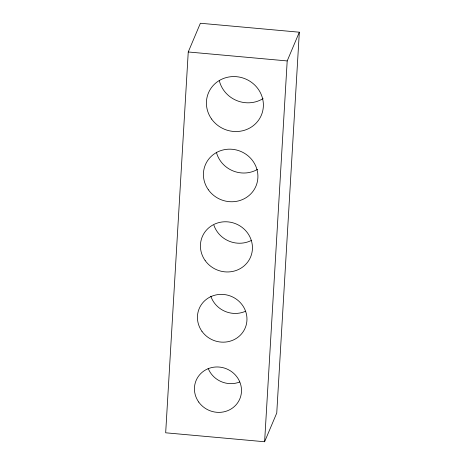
<?xml version="1.0" encoding="UTF-8"?>
<svg xmlns="http://www.w3.org/2000/svg" width="465" height="465" viewBox="0 0 465 465"><rect width="100%" height="100%" fill="white"/><g stroke="black" fill="none" stroke-linecap="round" stroke-linejoin="round"><path stroke-width="0.7" d="M188.249 51.975L165.674 432.799L264.614 441.75L276.751 413.025L299.326 32.201L200.386 23.25L188.249 51.975L287.196 60.932L299.326 32.201M264.614 441.75L287.196 60.932M263.103 98.586A28.708 27.272 22.9 0 1 219.236 80.387M257.587 169.33A27.458 26.087 22.9 0 1 216.37 152.2M251.542 240.341A26.209 24.901 22.9 0 1 213.871 225.147M245.578 311.225A24.959 23.715 22.9 0 1 210.814 296.217M239.702 382.003A23.715 22.529 22.9 0 1 208.157 368.373M211.598 119.04A28.708 27.272 22.9 0 0 260.749 116.523A28.708 27.272 22.9 0 0 232.349 76.603A28.708 27.272 22.9 0 0 211.598 119.04M208.378 189.796A27.458 26.087 22.9 0 0 255.395 187.389A27.458 26.087 22.9 0 0 228.228 149.201A27.458 26.087 22.9 0 0 208.378 189.796M205.158 260.545A26.209 24.901 22.9 0 0 250.036 258.249A26.209 24.901 22.9 0 0 224.101 221.799A26.209 24.901 22.9 0 0 205.158 260.545M201.938 331.295A24.959 23.715 22.9 0 0 244.677 329.11A24.959 23.715 22.9 0 0 219.98 294.397A24.959 23.715 22.9 0 0 201.938 331.295M198.718 402.051A23.715 22.529 22.9 0 0 239.324 399.97A23.715 22.529 22.9 0 0 215.859 366.99A23.715 22.529 22.9 0 0 198.718 402.051"/></g></svg>
